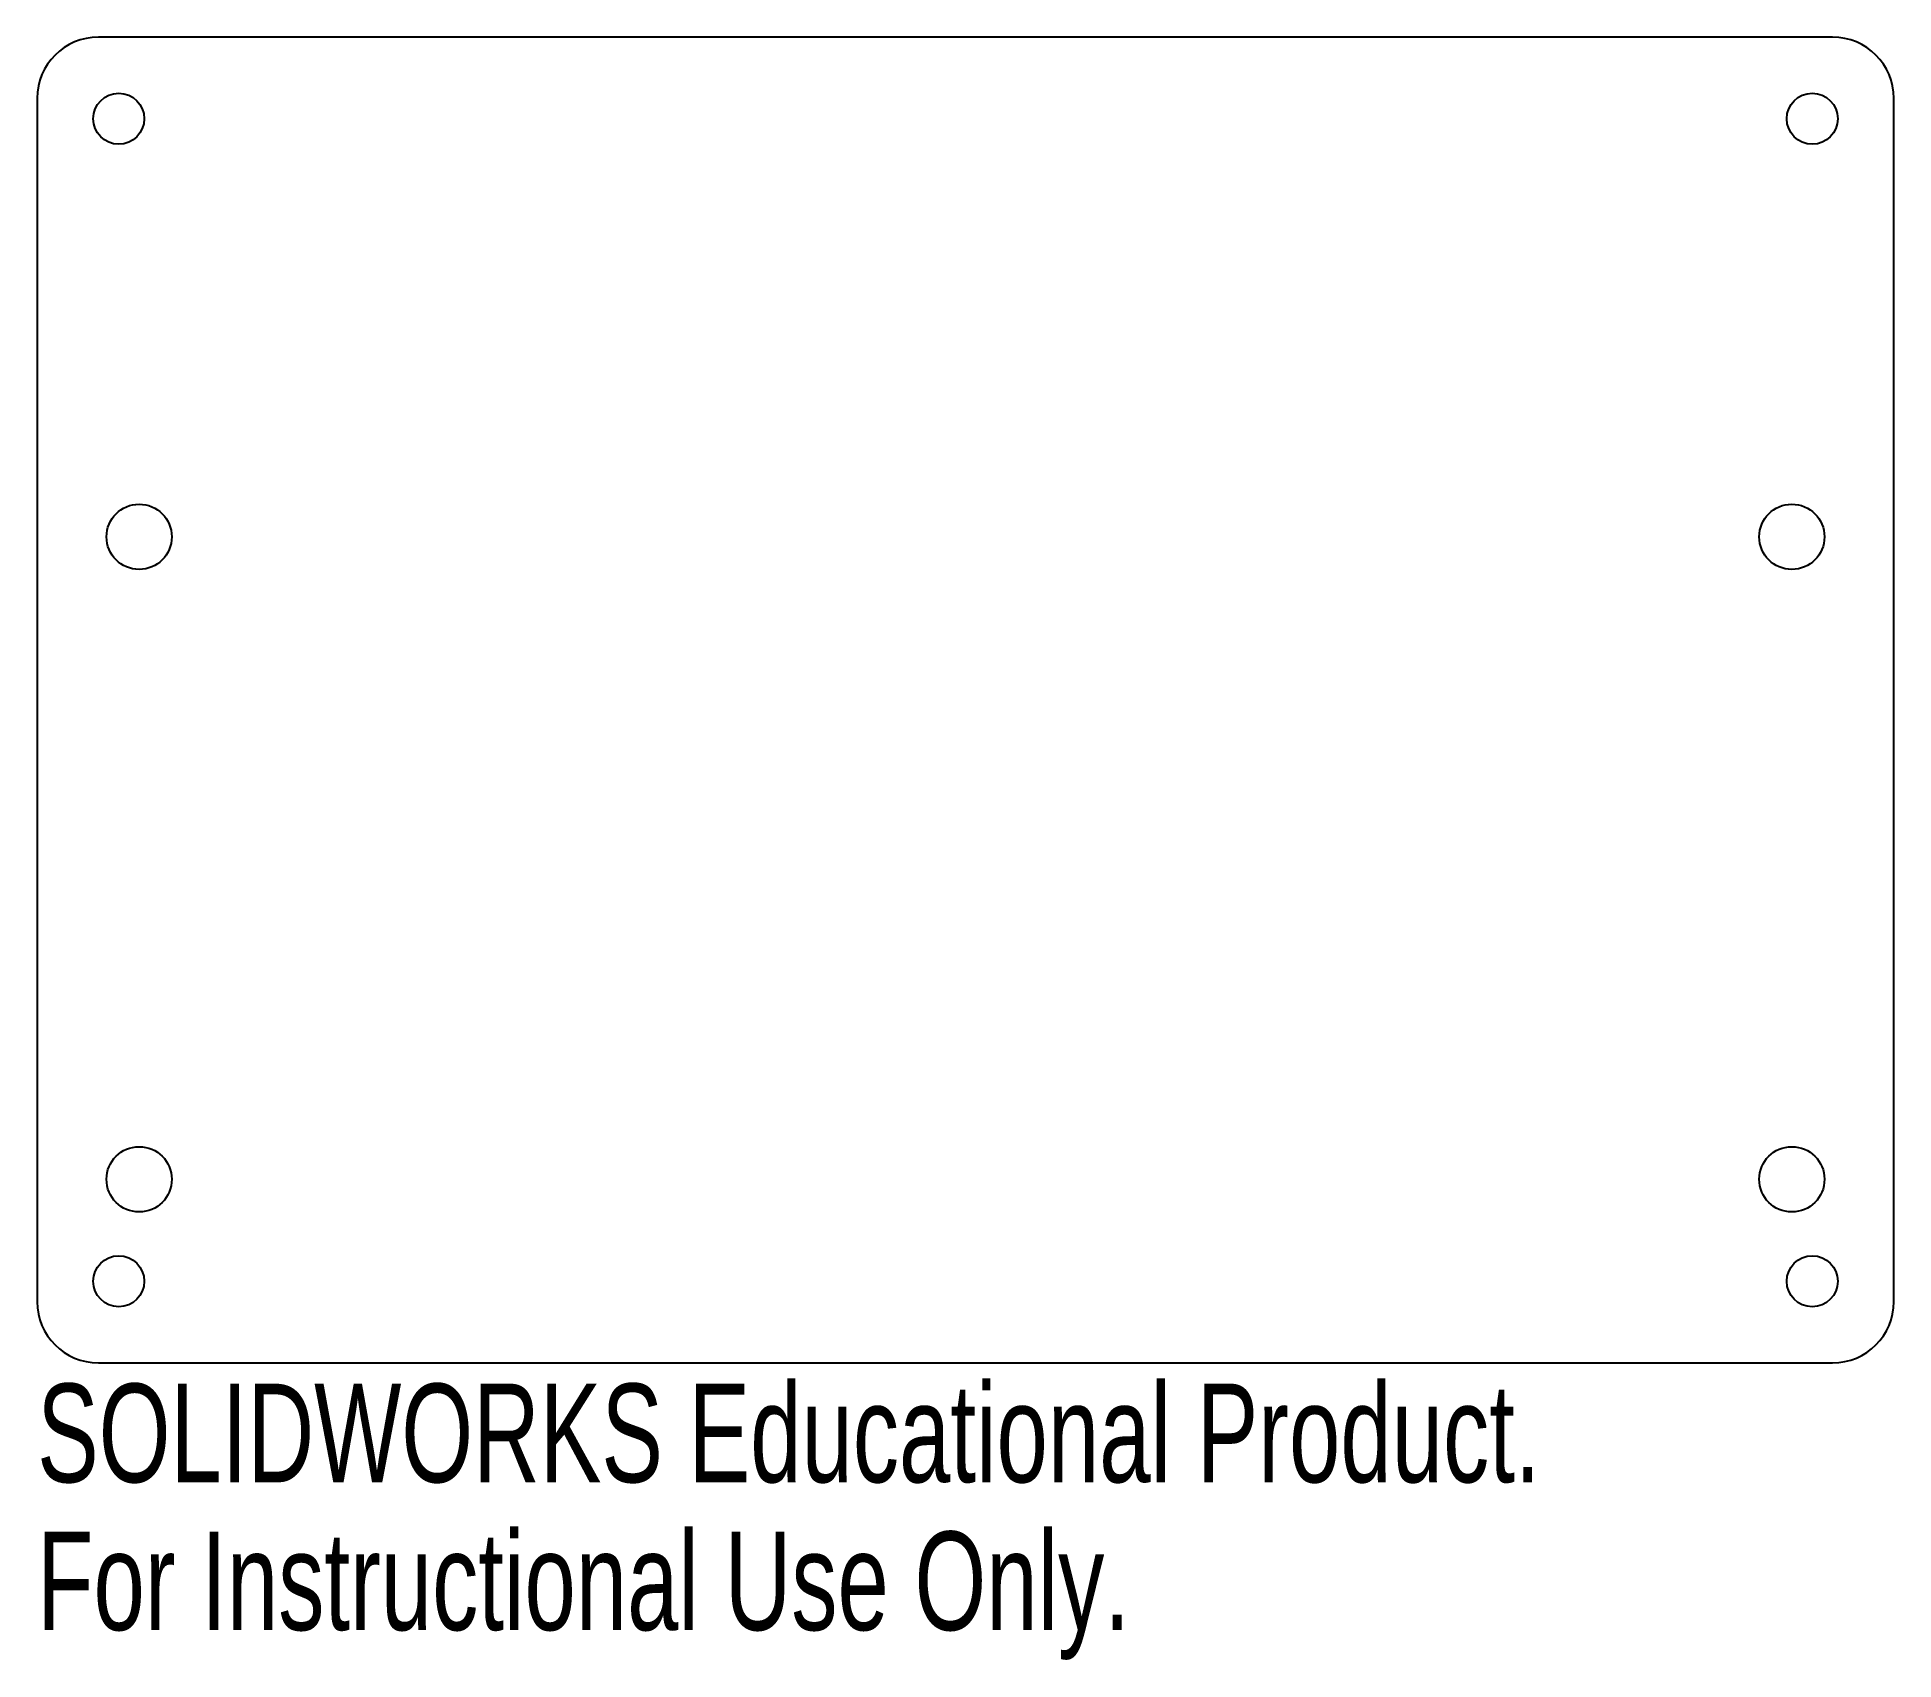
# Model space of a CAD drawing. Header units: millimetres. Extents: x -45.5 to 45.5, y -47.1 to 32.5.
import ezdxf

# ---------------------------------------------------------------- set-up
doc = ezdxf.new("R2010")
doc.units = ezdxf.units.MM
doc.styles.add('SLDTEXTSTYLE0', font='TXT', dxfattribs={"width": 0.7})

msp = doc.modelspace()

# ---------------------------------------------------------------- linework, layer by layer
at = {"color": 7, "linetype": 'Continuous', "lineweight": 25}
for p, q in [((42.5, 32.5), (-42.5, 32.5)), ((-45.5, 29.5), (-45.5, -29.5)), ((45.5, -29.5), (45.5, 29.5)), ((-42.5, -32.5), (42.5, -32.5))]:
    msp.add_line(p, q, dxfattribs=at)
for centre, radius in [((-41.5, 28.5), 1.25), ((41.5, 28.5), 1.25), ((-40.5, 8), 1.6), ((40.5, 8), 1.6), ((-40.5, -23.5), 1.6), ((40.5, -23.5), 1.6), ((-41.5, -28.5), 1.25), ((41.5, -28.5), 1.25)]:
    msp.add_circle(centre, radius, dxfattribs=at)
for centre, start, end in [((-42.5, 29.5), 90, 180), ((42.5, 29.5), 0, 90), ((-42.5, -29.5), 180, 270), ((42.5, -29.5), 270, 0)]:
    msp.add_arc(centre, 3, start, end, dxfattribs=at)

# ---------------------------------------------------------------- texts
at = {"color": 254, "linetype": 'Continuous', "char_height": 4.83362, "attachment_point": 1, "style": 'SLDTEXTSTYLE0'}
for s, insert in [('SOLIDWORKS Educational Product.', (-45.5, -33.52)), ('For Instructional Use Only.', (-45.5, -40.77))]:
    msp.add_mtext(s, dxfattribs=dict(at, insert=insert))

doc.saveas('drawing.dxf')
